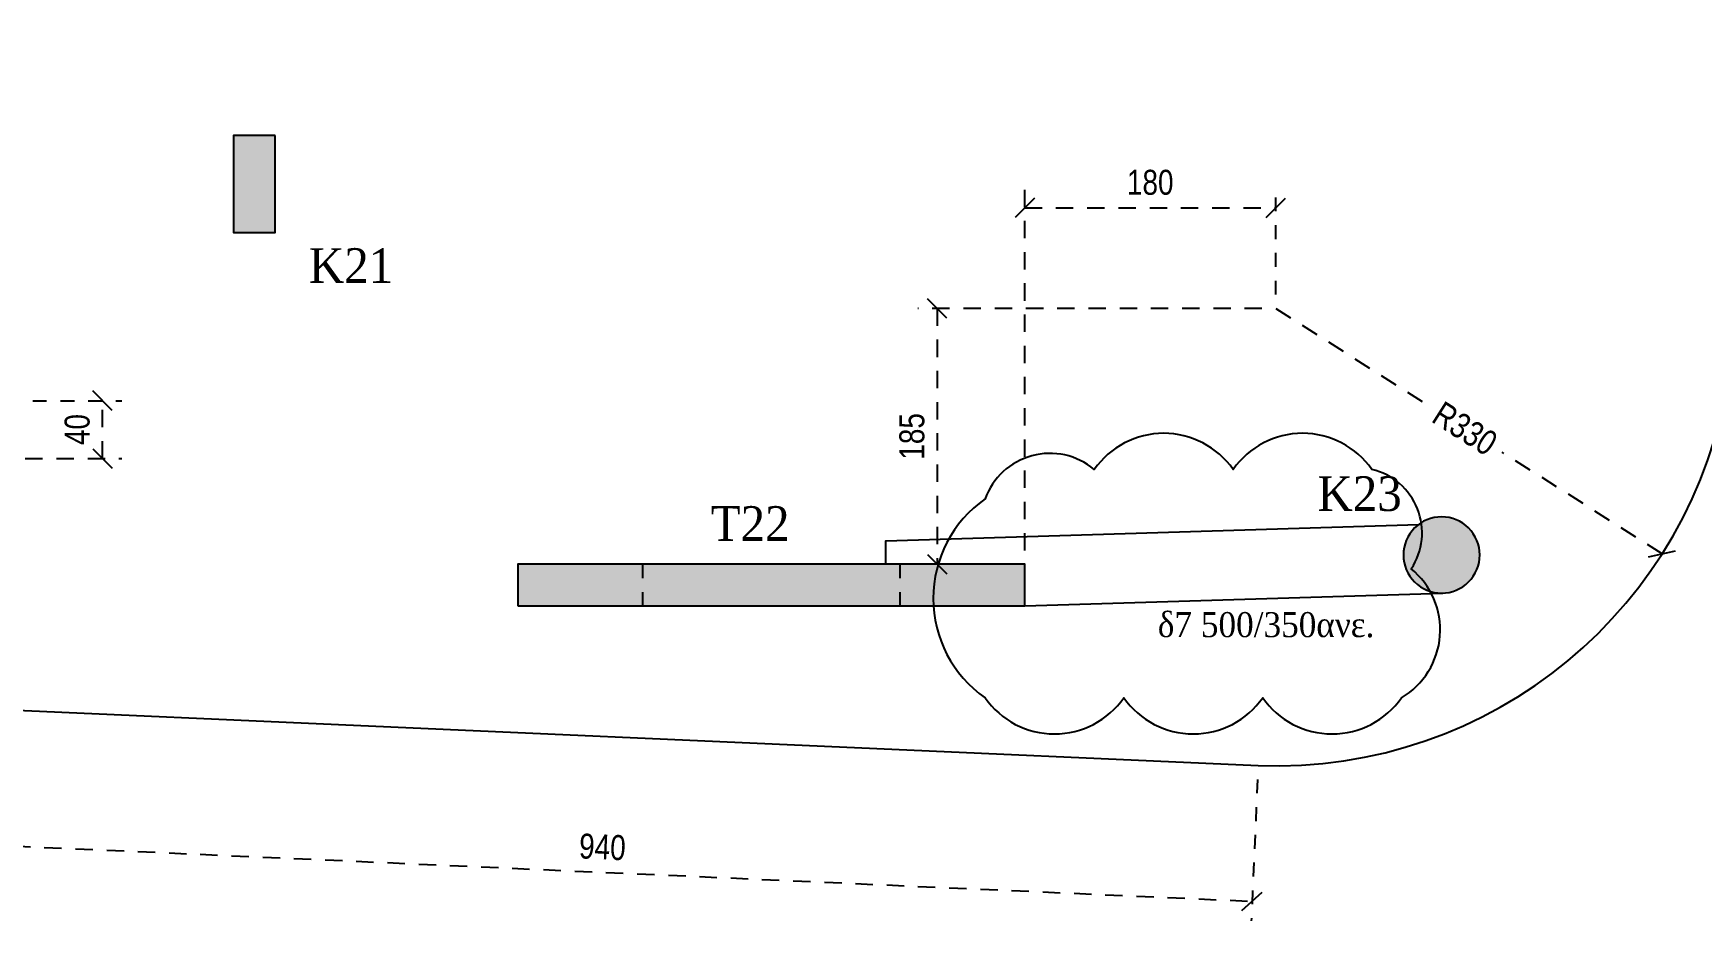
# Model space of a CAD drawing. Header units: millimetres. Extents: x -2171 to 1563, y -1758 to -1505.
# Drawn here: x -492.24 to -480.22, y -1614.91 to -1608.51 of the extents above; entities that cross this region are included whole.
import ezdxf

# ---------------------------------------------------------------- set-up
doc = ezdxf.new("R2010")
doc.units = ezdxf.units.MM
doc.header["$PDMODE"] = 32
for name, pattern in [('DASHED2', [0.375, 0.25, -0.125]), ('DOT', [0.025, 0, -0.025]), ('HIDDEN', [0.375, 0.25, -0.125]), ('HIDDEN2', [0.1875, 0.125, -0.0625])]:
    doc.linetypes.add(name, pattern=pattern)
doc.layers.get('Defpoints').update_dxf_attribs({"color": 6})
for name, color, linetype in [('athinas comments', 10, 'Continuous'), ('DIASTASEIS', 7, 'Continuous'), ('Fill_Col', 7, 'Continuous'), ('Geo_Beam', 7, 'Continuous'), ('Geo_Col', 7, 'Continuous'), ('Geo_Lines', 7, 'Continuous'), ('Text_Beam', 7, 'Continuous'), ('Text_Col_-1', 7, 'Continuous')]:
    doc.layers.add(name, color=color, linetype=linetype)
doc.styles.add('1-100', font='arial.ttf', dxfattribs={"width": 0.8})
doc.styles.add('S1TmsNwRmn1088_b_934_161', font='times.ttf', dxfattribs={"width": 0.933629, "height": 0.10875})
doc.styles.add('S1TmsNwRmn11_b_934_161', font='times.ttf', dxfattribs={"width": 0.933629, "height": 0.001087})
doc.dimstyles.new('Copy of 1-100', dxfattribs={"dimtxt": 0.18, "dimasz": 0.14, "dimexe": 0.14, "dimexo": 0.1, "dimgap": 0.09, "dimtad": 1, "dimdec": 0, "dimlfac": 100, "dimrnd": 5, "dimzin": 5, "dimdsep": 46, "dimtxsty": '1-100', "dimblk": 'OBLIQUE', "dimcen": 0.09, "dimclrd": 1, "dimclre": 1, "dimclrt": 2, "dimadec": 0, "dimazin": 0, "dimtfac": 1, "dimtdec": 0, "dimtix": 1, "dimtmove": 2, "dimatfit": 3, "dimfxl": 5, "dimfxlon": 1, "dimtolj": 1, "dimtzin": 5, "dimarcsym": 0})

# ---------------------------------------------------------------- blocks, each defined once
blk = doc.blocks.new('_Oblique')
at = {"color": 0, "linetype": 'ByBlock', "lineweight": -2}
blk.add_line((-0.5, -0.5), (0.5, 0.5), dxfattribs=at)
blk = doc.blocks.new('*D528')
at = {"layer": 'Defpoints', "color": 0, "ltscale": 0.5, "transparency": 16777216}
for p in [(-492.794, -1613.373), (-483.419, -1613.792), (-483.462, -1614.77)]:
    blk.add_point(p, dxfattribs=at)
at = {"layer": 'DIASTASEIS', "color": 1, "linetype": 'HIDDEN', "lineweight": -2, "ltscale": 0.5, "transparency": 16777216}
blk.add_line((-492.798, -1613.473), (-492.844, -1614.491), dxfattribs=at)
at = {"layer": 'DIASTASEIS', "color": 1, "linetype": 'HIDDEN2', "lineweight": -2, "ltscale": 0.5, "transparency": 16777216}
blk.add_line((-483.423, -1613.892), (-483.468, -1614.91), dxfattribs=at)
at = {"layer": 'DIASTASEIS', "color": 1, "linetype": 'DASHED2', "lineweight": -2, "ltscale": 0.5, "transparency": 16777216}
blk.add_line((-492.837, -1614.351), (-483.462, -1614.77), dxfattribs=at)
at = {"layer": 'DIASTASEIS', "color": 1, "lineweight": -2, "ltscale": 0.5, "transparency": 16777216, "xscale": 0.14, "yscale": 0.14, "zscale": 0.14}
for p, rotation in [((-492.837, -1614.351), 177.4420092145654), ((-483.462, -1614.77), 357.4420092145654)]:
    blk.add_blockref('_Oblique', p, dxfattribs=dict(at, rotation=rotation))
at = {"layer": 'DIASTASEIS', "color": 2, "ltscale": 0.5, "transparency": 16777216, "insert": (-488.142, -1614.379), "char_height": 0.18, "attachment_point": 5, "rotation": 357.442, "style": '1-100'}
blk.add_mtext('\\A1;940', dxfattribs=at)
blk = doc.blocks.new('*D549')
at = {"layer": 'Defpoints', "color": 0, "ltscale": 0.5, "transparency": 16777216}
for p in [(-483.291, -1610.497), (-480.509, -1612.266)]:
    blk.add_point(p, dxfattribs=at)
at = {"layer": 'DIASTASEIS', "color": 1, "linetype": 'DASHED2', "lineweight": -2, "ltscale": 0.5, "transparency": 16777216}
for p, q in [((-483.291, -1610.497), (-482.197, -1611.193)), ((-480.509, -1612.266), (-481.66, -1611.534))]:
    blk.add_line(p, q, dxfattribs=at)
at = {"layer": 'DIASTASEIS', "color": 1, "lineweight": -2, "ltscale": 0.5, "transparency": 16777216, "xscale": 0.14, "yscale": 0.14, "zscale": 0.14, "rotation": 327.5543401529948}
blk.add_blockref('_Oblique', (-480.509, -1612.266), dxfattribs=at)
at = {"layer": 'DIASTASEIS', "color": 2, "ltscale": 0.5, "transparency": 16777216, "insert": (-481.929, -1611.363), "char_height": 0.18, "attachment_point": 5, "rotation": 327.5543, "style": '1-100'}
blk.add_mtext('\\A1;R330', dxfattribs=at)
blk = doc.blocks.new('*D564')
at = {"layer": 'Defpoints', "color": 0, "ltscale": 0.5, "transparency": 16777216}
for p in [(-492.546, -1611.162), (-491.743, -1611.162), (-493.75, -1611.578)]:
    blk.add_point(p, dxfattribs=at)
at = {"layer": 'DIASTASEIS', "color": 1, "linetype": 'HIDDEN2', "lineweight": -2, "ltscale": 0.5, "transparency": 16777216}
blk.add_line((-492.446, -1611.162), (-491.603, -1611.162), dxfattribs=at)
at = {"layer": 'DIASTASEIS', "color": 1, "linetype": 'DASHED2', "lineweight": -2, "ltscale": 0.5, "transparency": 16777216}
blk.add_line((-491.743, -1611.578), (-491.743, -1611.162), dxfattribs=at)
at = {"layer": 'DIASTASEIS', "color": 1, "linetype": 'HIDDEN', "lineweight": -2, "ltscale": 0.5, "transparency": 16777216}
blk.add_line((-493.65, -1611.578), (-491.603, -1611.578), dxfattribs=at)
at = {"layer": 'DIASTASEIS', "color": 1, "lineweight": -2, "ltscale": 0.5, "transparency": 16777216, "xscale": 0.14, "yscale": 0.14, "zscale": 0.14}
for p, rotation in [((-491.743, -1611.162), 90), ((-491.743, -1611.578), 270)]:
    blk.add_blockref('_Oblique', p, dxfattribs=dict(at, rotation=rotation))
at = {"layer": 'DIASTASEIS', "color": 2, "ltscale": 0.5, "transparency": 16777216, "insert": (-491.925, -1611.37), "char_height": 0.18, "attachment_point": 5, "rotation": 90, "style": '1-100'}
blk.add_mtext('\\A1;40', dxfattribs=at)
blk = doc.blocks.new('*D566')
at = {"layer": 'Defpoints', "color": 0, "ltscale": 0.5, "transparency": 16777216}
for p in [(-483.291, -1609.771), (-483.291, -1610.497), (-485.1, -1612.341)]:
    blk.add_point(p, dxfattribs=at)
at = {"layer": 'DIASTASEIS', "color": 1, "linetype": 'HIDDEN', "lineweight": -2, "ltscale": 0.5, "transparency": 16777216}
blk.add_line((-485.1, -1612.241), (-485.1, -1609.631), dxfattribs=at)
at = {"layer": 'DIASTASEIS', "color": 1, "linetype": 'HIDDEN2', "lineweight": -2, "ltscale": 0.5, "transparency": 16777216}
blk.add_line((-483.291, -1610.397), (-483.291, -1609.631), dxfattribs=at)
at = {"layer": 'DIASTASEIS', "color": 1, "linetype": 'DASHED2', "lineweight": -2, "ltscale": 0.5, "transparency": 16777216}
blk.add_line((-485.1, -1609.771), (-483.291, -1609.771), dxfattribs=at)
at = {"layer": 'DIASTASEIS', "color": 1, "lineweight": -2, "ltscale": 0.5, "transparency": 16777216, "xscale": 0.14, "yscale": 0.14, "zscale": 0.14, "rotation": 180}
blk.add_blockref('_Oblique', (-485.1, -1609.771), dxfattribs=at)
at = {"layer": 'DIASTASEIS', "color": 1, "lineweight": -2, "ltscale": 0.5, "transparency": 16777216, "xscale": 0.14, "yscale": 0.14, "zscale": 0.14}
blk.add_blockref('_Oblique', (-483.291, -1609.771), dxfattribs=at)
at = {"layer": 'DIASTASEIS', "color": 2, "ltscale": 0.5, "transparency": 16777216, "insert": (-484.196, -1609.589), "char_height": 0.18, "attachment_point": 5, "style": '1-100'}
blk.add_mtext('\\A1;180', dxfattribs=at)
blk = doc.blocks.new('*D567')
at = {"layer": 'Defpoints', "color": 0, "ltscale": 0.5, "transparency": 16777216}
for p in [(-483.291, -1610.497), (-485.73, -1612.341), (-485.1, -1612.341)]:
    blk.add_point(p, dxfattribs=at)
at = {"layer": 'DIASTASEIS', "color": 1, "linetype": 'HIDDEN', "lineweight": -2, "ltscale": 0.5, "transparency": 16777216}
blk.add_line((-483.391, -1610.497), (-485.87, -1610.497), dxfattribs=at)
at = {"layer": 'DIASTASEIS', "color": 1, "linetype": 'DASHED2', "lineweight": -2, "ltscale": 0.5, "transparency": 16777216}
blk.add_line((-485.73, -1610.497), (-485.73, -1612.341), dxfattribs=at)
at = {"layer": 'DIASTASEIS', "color": 1, "linetype": 'HIDDEN2', "lineweight": -2, "ltscale": 0.5, "transparency": 16777216}
blk.add_line((-485.2, -1612.341), (-485.87, -1612.341), dxfattribs=at)
at = {"layer": 'DIASTASEIS', "color": 1, "lineweight": -2, "ltscale": 0.5, "transparency": 16777216, "xscale": 0.14, "yscale": 0.14, "zscale": 0.14}
for p, rotation in [((-485.73, -1610.497), 90), ((-485.73, -1612.341), 270)]:
    blk.add_blockref('_Oblique', p, dxfattribs=dict(at, rotation=rotation))
at = {"layer": 'DIASTASEIS', "color": 2, "ltscale": 0.5, "transparency": 16777216, "insert": (-485.912, -1611.419), "char_height": 0.18, "attachment_point": 5, "rotation": 90, "style": '1-100'}
blk.add_mtext('\\A1;185', dxfattribs=at)

msp = doc.modelspace()

# ---------------------------------------------------------------- hatches: boundary and pattern name
at = {"layer": 'Fill_Col'}
for points in [[(-490.5001, -1609.2507), (-490.8001, -1609.2507), (-490.8001, -1609.9507), (-490.5001, -1609.9507)], [(-488.7503, -1612.641), (-485.1002, -1612.641), (-485.1002, -1612.341), (-488.7503, -1612.341)]]:
    msp.add_hatch(color=252, dxfattribs=at).paths.add_polyline_path(points)
at = {"layer": 'Fill_Col', "ltscale": 0.5, "transparency": 33554572}
h = msp.add_hatch(color=252, dxfattribs=at)
h.dxf.hatch_style = 1
edge = h.paths.add_edge_path()
edge.add_arc((-482.0974, -1612.2739), 0.275, 0, 90)
edge.add_arc((-482.0974, -1612.2739), 0.275, 90, 180)
edge.add_arc((-482.0974, -1612.2739), 0.275, 180, 270)
edge.add_arc((-482.0974, -1612.2739), 0.275, 270, 360)

# ---------------------------------------------------------------- linework, layer by layer
at = {"layer": 'athinas comments'}
msp.add_lwpolyline([(-485.386, -1613.3033, 0.5205671), (-484.386, -1613.3033, 0.5205671), (-483.386, -1613.3033, 0.5205671), (-482.386, -1613.3033, 0.5205671), (-482.3155, -1612.3738, 0.5205671), (-482.599, -1611.6574, 0.5205671), (-483.599, -1611.6574, 0.5205671), (-484.599, -1611.6574, 0.5205671), (-485.386, -1611.8704, 0.5205671)], format="xyb", close=True, dxfattribs=at)
at = {"layer": 'Geo_Beam', "color": 94}
msp.add_line((-485.1002, -1612.641), (-482.089, -1612.5487), dxfattribs=at)
msp.add_lwpolyline([(-486.1002, -1612.341), (-486.1002, -1612.1714), (-482.2623, -1612.0538)], dxfattribs=at)
at = {"layer": 'Geo_Col', "color": 94}
for points in [[(-490.5001, -1609.2507), (-490.8001, -1609.2507), (-490.8001, -1609.9507), (-490.5001, -1609.9507)], [(-488.7503, -1612.641), (-485.1002, -1612.641), (-485.1002, -1612.341), (-488.7503, -1612.341)]]:
    msp.add_lwpolyline(points, close=True, dxfattribs=at)
msp.add_lwpolyline([(-481.8224, -1612.2739, 0.4142136), (-482.0974, -1611.9989, 0.4142136), (-482.3724, -1612.2739, 0.4142136), (-482.0974, -1612.5489, 0.4142136)], format="xyb", close=True, dxfattribs=at)
at = {"layer": 'Geo_Col', "color": 94, "linetype": 'DOT'}
for points in [[(-488.7503, -1612.641), (-487.8503, -1612.641), (-487.8503, -1612.341), (-488.7503, -1612.341)], [(-485.1002, -1612.341), (-486.0002, -1612.341), (-486.0002, -1612.641), (-485.1002, -1612.641)]]:
    msp.add_lwpolyline(points, close=True, dxfattribs=at)
at = {"layer": 'Geo_Lines', "color": 94}
msp.add_lwpolyline([(-492.7936, -1613.3731), (-483.4185, -1613.7919, 0.382195), (-480.0306, -1610.987), (-479.4099, -1606.8562, 0.4446853), (-480.8566, -1605.191), (-485.9702, -1605.1931), (-485.9701, -1604.2207), (-480.7363, -1604.2207, 0.5046468), (-479.0142, -1601.8887), (-480.0696, -1598.5159, 0.304456), (-482.0955, -1597.0607), (-493.9801, -1597.0607)], format="xyb", dxfattribs=at)

# ---------------------------------------------------------------- texts
at = {"layer": 'Text_Beam', "color": 3, "style": 'S1TmsNwRmn1088_b_934_161', "width": 0.933629}
msp.add_text(' δ7 500/350ανε.', height=0.18, dxfattribs=at).set_placement((-484.2048, -1612.866))
at = {"layer": 'Text_Col_-1', "color": 200, "style": 'S1TmsNwRmn11_b_934_161', "width": 0.933629}
for s, p in [('K21', (-490.2562, -1610.3127)), ('K23', (-482.9912, -1611.9567)), ('T22', (-487.362, -1612.1721))]:
    msp.add_text(s, height=0.25, dxfattribs=at).set_placement(p)

# ---------------------------------------------------------------- dimensions: what is measured, and where the dimension line sits
at = {"layer": 'DIASTASEIS', "ltscale": 0.5}
dim = msp.add_linear_dim(base=(-483.2913, -1609.7708), p1=(-485.1002, -1612.341), p2=(-483.2913, -1610.497), dimstyle='Copy of 1-100', dxfattribs=at)
dim.commit()
dim.dimension.update_dxf_attribs({"geometry": '*D566', "text_midpoint": (-484.1957, -1609.5889)})
for base, p1, p2, picture, middle in [((-485.7304, -1612.341), (-483.2913, -1610.497), (-485.1002, -1612.341), '*D567', (-485.9123, -1611.419)), ((-491.7431, -1611.1619), (-493.7502, -1611.5782), (-492.5455, -1611.1619), '*D564', (-491.925, -1611.37))]:
    dim = msp.add_linear_dim(base=base, p1=p1, p2=p2, angle=90, dimstyle='Copy of 1-100', dxfattribs=at)
    dim.commit()
    dim.dimension.update_dxf_attribs({"geometry": picture, "text_midpoint": middle})
dim = msp.add_radius_dim(center=(-483.2913, -1610.497), mpoint=(-480.5087, -1612.266), dimstyle='Copy of 1-100', dxfattribs=at)
dim.commit()
dim.dimension.update_dxf_attribs({"geometry": '*D549', "text_midpoint": (-481.9286, -1611.3634), "dimtype": 132})
dim = msp.add_aligned_dim(p1=(-492.7936, -1613.3731), p2=(-483.4185, -1613.7919), distance=-0.9788, dimstyle='Copy of 1-100', dxfattribs=at)
dim.commit()
dim.dimension.update_dxf_attribs({"geometry": '*D528', "text_midpoint": (-488.1416, -1614.3786)})

doc.saveas('drawing.dxf')
